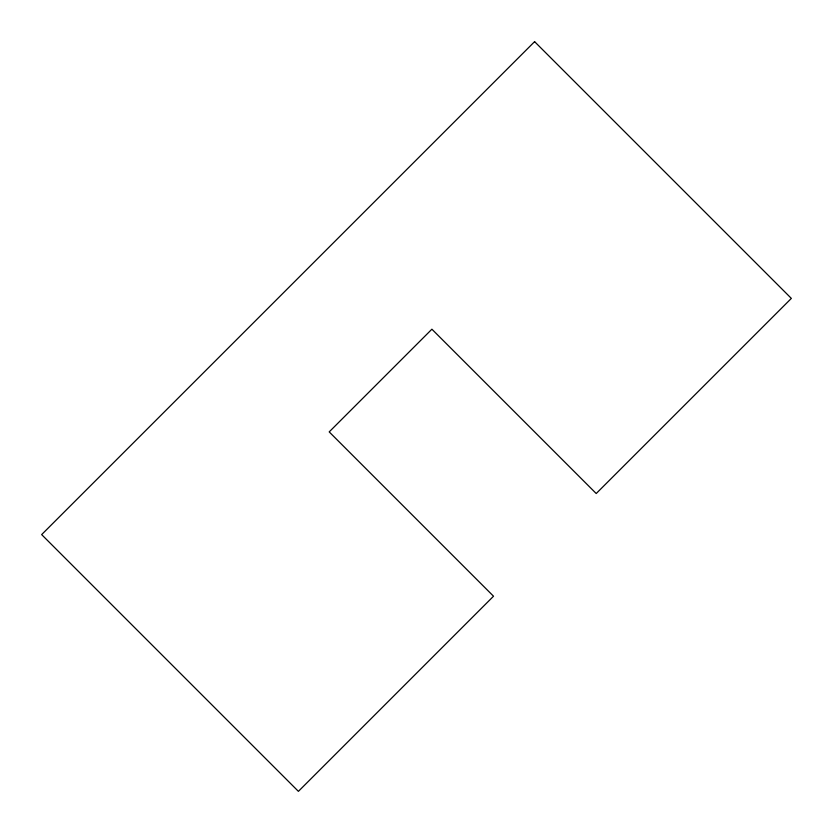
<?xml version="1.0" encoding="UTF-8"?>
<svg xmlns="http://www.w3.org/2000/svg" width="833" height="833" viewBox="0 0 833 833"><rect width="100%" height="100%" fill="white"/><g stroke="black" fill="none" stroke-linecap="round" stroke-linejoin="round"><path stroke-width="1.25" d="M534.599 41.65L41.65 534.599L298.401 791.35L493.521 596.22L329.202 431.9L431.9 329.202L596.22 493.521L791.35 298.401L534.599 41.65"/></g></svg>
